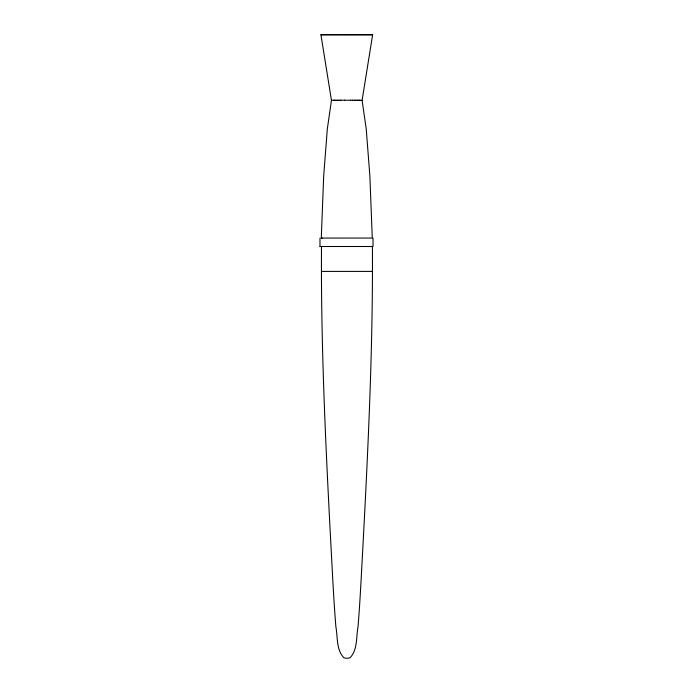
<?xml version="1.0" encoding="UTF-8"?>
<svg xmlns="http://www.w3.org/2000/svg" width="693" height="693" viewBox="0 0 693 693"><rect width="100%" height="100%" fill="white"/><g stroke="black" fill="none" stroke-linecap="round" stroke-linejoin="round"><path stroke-width="1.04" d="M357.562 100.216L362.092 100.303L366.216 128.846L369.871 175.979L372.28 238.063L321.283 238.071L323.683 175.979L327.339 128.846L331.462 100.294L335.906 100.208M362.092 100.346L372.635 34.763L320.928 34.754L331.462 100.346M372.635 34.763L320.928 34.754M321.491 246.5L372.41 246.5C373.033 345.859 368.269 445.14 363.028 544.334C361.495 571.846 360.273 599.376 358.021 626.844C356.055 637.032 357.796 649.904 349.974 657.839L346.95 658.35L343.936 657.839C336.105 649.904 337.846 637.032 335.888 626.844C333.628 599.376 332.406 571.846 330.882 544.334C325.632 445.14 320.868 345.859 321.491 246.5L321.708 246.509M372.41 246.5L371.543 246.509M319.984 238.123L319.984 246.5L320.426 246.5M333.48 100.277L334.589 100.268M321.283 238.071L322.21 238.063M335.906 100.251L337.404 100.199M371.543 271.413L372.41 271.405L321.708 271.413M337.404 100.242L339.068 100.19M339.068 100.234L340.861 100.182M340.861 100.225L344.716 100.173M344.716 100.225L350.675 100.225M350.675 100.182L352.581 100.234M352.581 100.182L354.374 100.242M354.374 100.19L356.046 100.251M356.046 100.199L357.562 100.26M358.887 100.268L360.005 100.286M320.001 246.509L320.469 246.517M373.016 238.123L373.016 246.509"/></g></svg>
